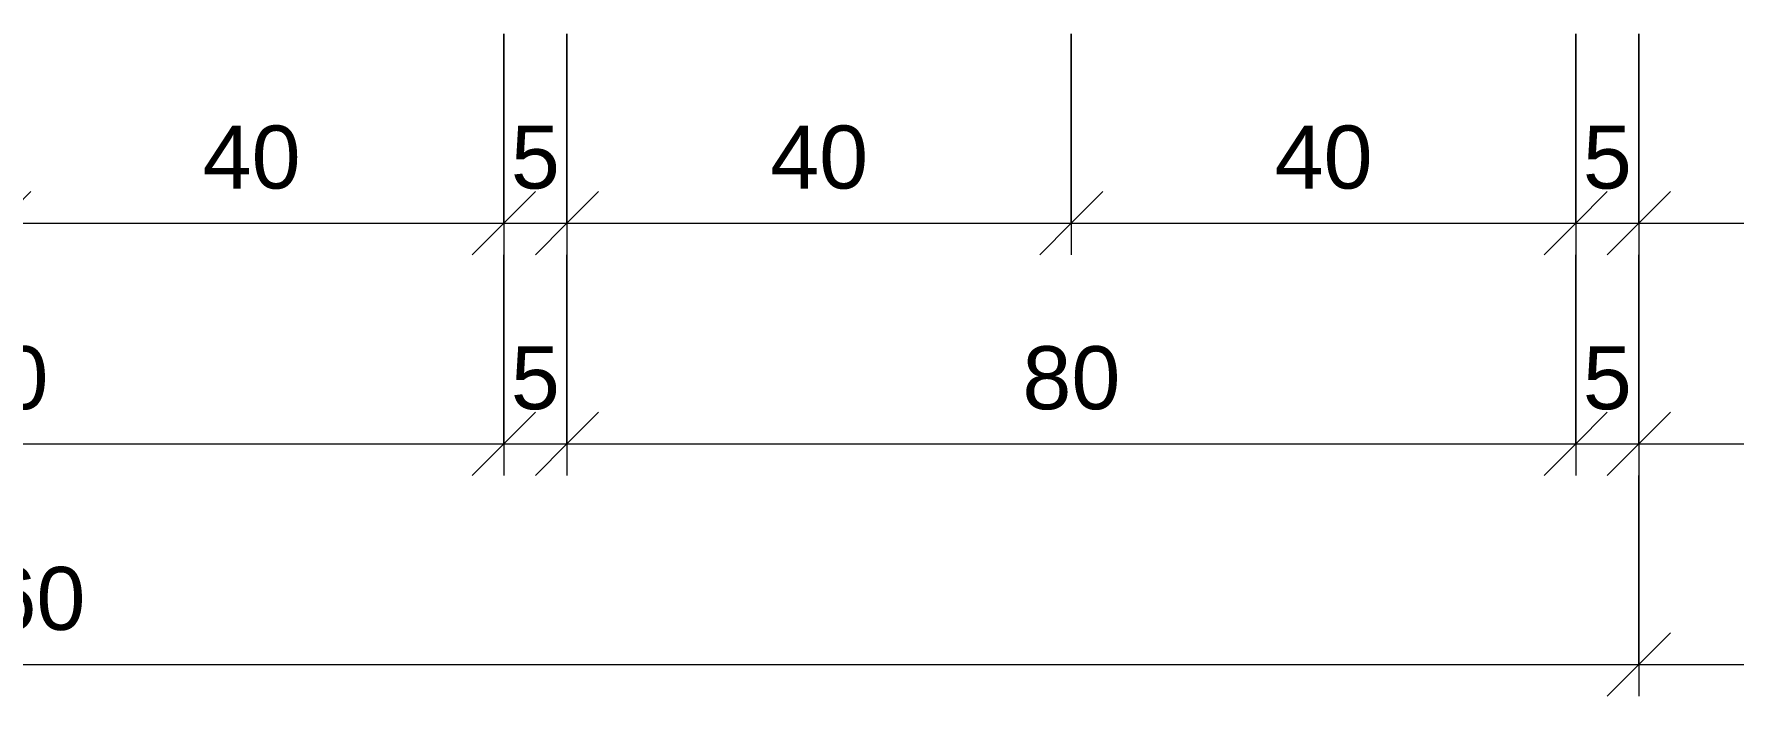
# Model space of a CAD drawing. Header units: millimetres. Extents: x 13463 to 25661, y -8446 to 5210.
# Drawn here: x 15217 to 16564, y -373 to 152 of the extents above; entities that cross this region are included whole.
import ezdxf

# ---------------------------------------------------------------- set-up
doc = ezdxf.new("R2010")
doc.units = ezdxf.units.MM
doc.layers.add('A-ANNO-DIMS', color=211, linetype='Continuous', lineweight=9)
doc.layers.add('A-ANNO-DIMS-25', color=211, linetype='Continuous', lineweight=9)
doc.styles.add('@Arial Unicode MS', font='ARIALUNI.TTF', dxfattribs={"height": 50})
doc.dimstyles.new('CRT_-__Metros_-_Linha_de_chamada_3_5_mm', dxfattribs={"dimscale": 304.8, "dimtxt": 50.292243, "dimasz": 0.164042, "dimexe": 0.082021, "dimexo": 0.0625, "dimgap": 0.04101, "dimtad": 1, "dimdec": 0, "dimlfac": 0.1, "dimdsep": 46, "dimtxsty": '@Arial Unicode MS', "dimblk1": 'OBLIQUE', "dimblk2": 'OBLIQUE', "dimsah": 1, "dimcen": 0.09, "dimdle": 0.082021, "dimazin": 0, "dimtfac": 1, "dimtdec": 4, "dimtix": 1, "dimtmove": 0, "dimatfit": 3, "dimfxl": 0.492126, "dimfxlon": 1, "dimtvp": 1, "dimtolj": 1, "dimtzin": 0, "dimarcsym": 2})
doc.dimstyles.new('CRT_-__Metros_-_Linha_de_chamada_3_5_mm_1', dxfattribs={"dimscale": 304.8, "dimtxt": 50.292243, "dimasz": 0.164042, "dimexe": 0.082021, "dimexo": 0.0625, "dimgap": 0.04101, "dimtad": 1, "dimlfac": 0.001, "dimrnd": 0.01, "dimzin": 0, "dimdsep": 46, "dimtxsty": '@Arial Unicode MS', "dimblk1": 'OBLIQUE', "dimblk2": 'OBLIQUE', "dimsah": 1, "dimcen": 0.09, "dimdle": 0.082021, "dimazin": 0, "dimtfac": 1, "dimtdec": 4, "dimtix": 1, "dimtmove": 0, "dimatfit": 3, "dimfxl": 0.492126, "dimfxlon": 1, "dimtvp": 1, "dimtolj": 1, "dimtzin": 0, "dimarcsym": 2})

# ---------------------------------------------------------------- blocks, each defined once
blk = doc.blocks.new('DIMBLOCK6-VISTA FRONTAL BANCADA CHURRASQUEIRA')
at = {"layer": 'A-ANNO-DIMS-25'}
for p, q in [((15189.7, 152.1), (15189.7, -22.9)), ((15189.7, 2.1), (15189.7, 152.1)), ((15589.7, 152.1), (15589.7, -22.9)), ((15589.7, 2.1), (15589.7, 152.1)), ((15189.7, 2.1), (15589.7, 2.1))]:
    blk.add_line(p, q, dxfattribs=at)
at = {"layer": 'A-ANNO-DIMS-25', "lineweight": 18}
for p, q in [((15189.7, 2.1), (15214.7, 27.1)), ((15589.7, 2.1), (15614.7, 27.1)), ((15189.7, 2.1), (15164.7, -22.9)), ((15589.7, 2.1), (15564.7, -22.9))]:
    blk.add_line(p, q, dxfattribs=at)
at = {"layer": 'A-ANNO-DIMS-25', "color": 0, "insert": (15350.9, 79.5), "char_height": 50, "width": 92.937, "attachment_point": 1, "line_spacing_factor": 1.117605, "style": '@Arial Unicode MS'}
blk.add_mtext('40', dxfattribs=at)
blk = doc.blocks.new('_Oblique')
at = {"color": 0, "linetype": 'ByBlock', "lineweight": -2}
blk.add_line((-0.5, -0.5), (0.5, 0.5), dxfattribs=at)
blk = doc.blocks.new('DIMBLOCK7-VISTA FRONTAL BANCADA CHURRASQUEIRA')
at = {"layer": 'A-ANNO-DIMS-25'}
for p, q in [((15589.7, 152.1), (15589.7, -22.9)), ((15589.7, 2.1), (15589.7, 152.1)), ((15639.7, 152.1), (15639.7, -22.9)), ((15639.7, 2.1), (15639.7, 152.1)), ((15589.7, 2.1), (15639.7, 2.1))]:
    blk.add_line(p, q, dxfattribs=at)
at = {"layer": 'A-ANNO-DIMS-25', "lineweight": 18}
for p, q in [((15589.7, 2.1), (15614.7, 27.1)), ((15639.7, 2.1), (15664.7, 27.1)), ((15589.7, 2.1), (15564.7, -22.9)), ((15639.7, 2.1), (15614.7, -22.9))]:
    blk.add_line(p, q, dxfattribs=at)
at = {"layer": 'A-ANNO-DIMS-25', "color": 0, "insert": (15595.3, 79.5), "char_height": 50, "width": 46.468, "attachment_point": 1, "line_spacing_factor": 1.117605, "style": '@Arial Unicode MS'}
blk.add_mtext('5', dxfattribs=at)
blk = doc.blocks.new('DIMBLOCK8-VISTA FRONTAL BANCADA CHURRASQUEIRA')
at = {"layer": 'A-ANNO-DIMS-25'}
for p, q in [((15639.7, 152.1), (15639.7, -22.9)), ((15639.7, 2.1), (15639.7, 152.1)), ((16039.7, 152.1), (16039.7, -22.9)), ((16039.7, 2.1), (16039.7, 152.1)), ((15639.7, 2.1), (16039.7, 2.1))]:
    blk.add_line(p, q, dxfattribs=at)
at = {"layer": 'A-ANNO-DIMS-25', "lineweight": 18}
for p, q in [((15639.7, 2.1), (15664.7, 27.1)), ((16039.7, 2.1), (16064.7, 27.1)), ((15639.7, 2.1), (15614.7, -22.9)), ((16039.7, 2.1), (16014.7, -22.9))]:
    blk.add_line(p, q, dxfattribs=at)
at = {"layer": 'A-ANNO-DIMS-25', "color": 0, "insert": (15800.9, 79.5), "char_height": 50, "width": 92.937, "attachment_point": 1, "line_spacing_factor": 1.117605, "style": '@Arial Unicode MS'}
blk.add_mtext('40', dxfattribs=at)
blk = doc.blocks.new('DIMBLOCK9-VISTA FRONTAL BANCADA CHURRASQUEIRA')
at = {"layer": 'A-ANNO-DIMS-25'}
for p, q in [((16039.7, 152.1), (16039.7, -22.9)), ((16039.7, 2.1), (16039.7, 152.1)), ((16439.7, 152.1), (16439.7, -22.9)), ((16439.7, 2.1), (16439.7, 152.1)), ((16039.7, 2.1), (16439.7, 2.1))]:
    blk.add_line(p, q, dxfattribs=at)
at = {"layer": 'A-ANNO-DIMS-25', "lineweight": 18}
for p, q in [((16039.7, 2.1), (16064.7, 27.1)), ((16439.7, 2.1), (16464.7, 27.1)), ((16039.7, 2.1), (16014.7, -22.9)), ((16439.7, 2.1), (16414.7, -22.9))]:
    blk.add_line(p, q, dxfattribs=at)
at = {"layer": 'A-ANNO-DIMS-25', "color": 0, "insert": (16200.9, 79.5), "char_height": 50, "width": 92.937, "attachment_point": 1, "line_spacing_factor": 1.117605, "style": '@Arial Unicode MS'}
blk.add_mtext('40', dxfattribs=at)
blk = doc.blocks.new('DIMBLOCK10-VISTA FRONTAL BANCADA CHURRASQUEIRA')
at = {"layer": 'A-ANNO-DIMS-25'}
for p, q in [((16439.7, 152.1), (16439.7, -22.9)), ((16439.7, 2.1), (16439.7, 152.1)), ((16489.7, 152.1), (16489.7, -22.9)), ((16489.7, 2.1), (16489.7, 152.1)), ((16439.7, 2.1), (16489.7, 2.1))]:
    blk.add_line(p, q, dxfattribs=at)
at = {"layer": 'A-ANNO-DIMS-25', "lineweight": 18}
for p, q in [((16439.7, 2.1), (16464.7, 27.1)), ((16489.7, 2.1), (16514.7, 27.1)), ((16439.7, 2.1), (16414.7, -22.9)), ((16489.7, 2.1), (16464.7, -22.9))]:
    blk.add_line(p, q, dxfattribs=at)
at = {"layer": 'A-ANNO-DIMS-25', "color": 0, "insert": (16445.3, 79.5), "char_height": 50, "width": 46.468, "attachment_point": 1, "line_spacing_factor": 1.117605, "style": '@Arial Unicode MS'}
blk.add_mtext('5', dxfattribs=at)
blk = doc.blocks.new('DIMBLOCK11-VISTA FRONTAL BANCADA CHURRASQUEIRA')
at = {"layer": 'A-ANNO-DIMS-25'}
for p, q in [((16489.7, 152.1), (16489.7, -22.9)), ((16489.7, 2.1), (16489.7, 152.1)), ((17289.7, 152.1), (17289.7, -22.9)), ((17289.7, 2.1), (17289.7, 152.1)), ((16489.7, 2.1), (17289.7, 2.1))]:
    blk.add_line(p, q, dxfattribs=at)
at = {"layer": 'A-ANNO-DIMS-25', "lineweight": 18}
for p, q in [((16489.7, 2.1), (16514.7, 27.1)), ((17289.7, 2.1), (17314.7, 27.1)), ((16489.7, 2.1), (16464.7, -22.9)), ((17289.7, 2.1), (17264.7, -22.9))]:
    blk.add_line(p, q, dxfattribs=at)
at = {"layer": 'A-ANNO-DIMS-25', "color": 0, "insert": (16850.9, 79.5), "char_height": 50, "width": 92.937, "attachment_point": 1, "line_spacing_factor": 1.117605, "style": '@Arial Unicode MS'}
blk.add_mtext('80', dxfattribs=at)
blk = doc.blocks.new('DIMBLOCK18-VISTA FRONTAL BANCADA CHURRASQUEIRA')
at = {"layer": 'A-ANNO-DIMS-25'}
for p, q in [((14789.7, -22.9), (14789.7, -197.9)), ((14789.7, -172.9), (14789.7, -22.9)), ((15589.7, -22.9), (15589.7, -197.9)), ((15589.7, -172.9), (15589.7, -22.9)), ((14789.7, -172.9), (15589.7, -172.9))]:
    blk.add_line(p, q, dxfattribs=at)
at = {"layer": 'A-ANNO-DIMS-25', "lineweight": 18}
for p, q in [((14789.7, -172.9), (14814.7, -147.9)), ((15589.7, -172.9), (15614.7, -147.9)), ((14789.7, -172.9), (14764.7, -197.9)), ((15589.7, -172.9), (15564.7, -197.9))]:
    blk.add_line(p, q, dxfattribs=at)
at = {"layer": 'A-ANNO-DIMS-25', "color": 0, "insert": (15150.9, -95.5), "char_height": 50, "width": 92.937, "attachment_point": 1, "line_spacing_factor": 1.117605, "style": '@Arial Unicode MS'}
blk.add_mtext('80', dxfattribs=at)
blk = doc.blocks.new('DIMBLOCK19-VISTA FRONTAL BANCADA CHURRASQUEIRA')
at = {"layer": 'A-ANNO-DIMS-25'}
for p, q in [((15589.7, -22.9), (15589.7, -197.9)), ((15589.7, -172.9), (15589.7, -22.9)), ((15639.7, -22.9), (15639.7, -197.9)), ((15639.7, -172.9), (15639.7, -22.9)), ((15589.7, -172.9), (15639.7, -172.9))]:
    blk.add_line(p, q, dxfattribs=at)
at = {"layer": 'A-ANNO-DIMS-25', "lineweight": 18}
for p, q in [((15589.7, -172.9), (15614.7, -147.9)), ((15639.7, -172.9), (15664.7, -147.9)), ((15589.7, -172.9), (15564.7, -197.9)), ((15639.7, -172.9), (15614.7, -197.9))]:
    blk.add_line(p, q, dxfattribs=at)
at = {"layer": 'A-ANNO-DIMS-25', "color": 0, "insert": (15595.3, -95.5), "char_height": 50, "width": 46.468, "attachment_point": 1, "line_spacing_factor": 1.117605, "style": '@Arial Unicode MS'}
blk.add_mtext('5', dxfattribs=at)
blk = doc.blocks.new('DIMBLOCK20-VISTA FRONTAL BANCADA CHURRASQUEIRA')
at = {"layer": 'A-ANNO-DIMS-25'}
for p, q in [((15639.7, -22.9), (15639.7, -197.9)), ((15639.7, -172.9), (15639.7, -22.9)), ((16439.7, -22.9), (16439.7, -197.9)), ((16439.7, -172.9), (16439.7, -22.9)), ((15639.7, -172.9), (16439.7, -172.9))]:
    blk.add_line(p, q, dxfattribs=at)
at = {"layer": 'A-ANNO-DIMS-25', "lineweight": 18}
for p, q in [((15639.7, -172.9), (15664.7, -147.9)), ((16439.7, -172.9), (16464.7, -147.9)), ((15639.7, -172.9), (15614.7, -197.9)), ((16439.7, -172.9), (16414.7, -197.9))]:
    blk.add_line(p, q, dxfattribs=at)
at = {"layer": 'A-ANNO-DIMS-25', "color": 0, "insert": (16000.9, -95.5), "char_height": 50, "width": 92.937, "attachment_point": 1, "line_spacing_factor": 1.117605, "style": '@Arial Unicode MS'}
blk.add_mtext('80', dxfattribs=at)
blk = doc.blocks.new('DIMBLOCK21-VISTA FRONTAL BANCADA CHURRASQUEIRA')
at = {"layer": 'A-ANNO-DIMS-25'}
for p, q in [((16439.7, -22.9), (16439.7, -197.9)), ((16439.7, -172.9), (16439.7, -22.9)), ((16489.7, -22.9), (16489.7, -197.9)), ((16489.7, -172.9), (16489.7, -22.9)), ((16439.7, -172.9), (16489.7, -172.9))]:
    blk.add_line(p, q, dxfattribs=at)
at = {"layer": 'A-ANNO-DIMS-25', "lineweight": 18}
for p, q in [((16439.7, -172.9), (16464.7, -147.9)), ((16489.7, -172.9), (16514.7, -147.9)), ((16439.7, -172.9), (16414.7, -197.9)), ((16489.7, -172.9), (16464.7, -197.9))]:
    blk.add_line(p, q, dxfattribs=at)
at = {"layer": 'A-ANNO-DIMS-25', "color": 0, "insert": (16445.3, -95.5), "char_height": 50, "width": 46.468, "attachment_point": 1, "line_spacing_factor": 1.117605, "style": '@Arial Unicode MS'}
blk.add_mtext('5', dxfattribs=at)
blk = doc.blocks.new('DIMBLOCK22-VISTA FRONTAL BANCADA CHURRASQUEIRA')
at = {"layer": 'A-ANNO-DIMS-25'}
for p, q in [((16489.7, -22.9), (16489.7, -197.9)), ((16489.7, -172.9), (16489.7, -22.9)), ((19319.7, -22.9), (19319.7, -197.9)), ((19319.7, -172.9), (19319.7, -22.9)), ((16489.7, -172.9), (19344.7, -172.9))]:
    blk.add_line(p, q, dxfattribs=at)
at = {"layer": 'A-ANNO-DIMS-25', "lineweight": 18}
for p, q in [((16489.7, -172.9), (16514.7, -147.9)), ((19319.7, -172.9), (19344.7, -147.9)), ((16489.7, -172.9), (16464.7, -197.9)), ((19319.7, -172.9), (19294.7, -197.9))]:
    blk.add_line(p, q, dxfattribs=at)
at = {"layer": 'A-ANNO-DIMS-25', "color": 0, "insert": (17837, -95.5), "char_height": 50, "width": 162.337, "attachment_point": 1, "line_spacing_factor": 1.117605, "style": '@Arial Unicode MS'}
blk.add_mtext('2,83', dxfattribs=at)
blk = doc.blocks.new('DIMBLOCK23-VISTA FRONTAL BANCADA CHURRASQUEIRA')
at = {"layer": 'A-ANNO-DIMS-25'}
for p, q in [((13889.7, -197.9), (13889.7, -372.9)), ((13889.7, -347.9), (13889.7, -197.9)), ((16489.7, -197.9), (16489.7, -372.9)), ((16489.7, -347.9), (16489.7, -197.9)), ((13864.7, -347.9), (16489.7, -347.9))]:
    blk.add_line(p, q, dxfattribs=at)
at = {"layer": 'A-ANNO-DIMS-25', "lineweight": 18}
for p, q in [((13889.7, -347.9), (13914.7, -322.9)), ((16489.7, -347.9), (16514.7, -322.9)), ((13889.7, -347.9), (13864.7, -372.9)), ((16489.7, -347.9), (16464.7, -372.9))]:
    blk.add_line(p, q, dxfattribs=at)
at = {"layer": 'A-ANNO-DIMS-25', "color": 0, "insert": (15122, -270.5), "char_height": 50, "width": 162.337, "attachment_point": 1, "line_spacing_factor": 1.117605, "style": '@Arial Unicode MS'}
blk.add_mtext('2,60', dxfattribs=at)
blk = doc.blocks.new('DIMBLOCK24-VISTA FRONTAL BANCADA CHURRASQUEIRA')
at = {"layer": 'A-ANNO-DIMS-25'}
for p, q in [((16489.7, -197.9), (16489.7, -372.9)), ((16489.7, -347.9), (16489.7, -197.9)), ((19319.7, -197.9), (19319.7, -372.9)), ((19319.7, -347.9), (19319.7, -197.9)), ((16489.7, -347.9), (19344.7, -347.9))]:
    blk.add_line(p, q, dxfattribs=at)
at = {"layer": 'A-ANNO-DIMS-25', "lineweight": 18}
for p, q in [((16489.7, -347.9), (16514.7, -322.9)), ((19319.7, -347.9), (19344.7, -322.9)), ((16489.7, -347.9), (16464.7, -372.9)), ((19319.7, -347.9), (19294.7, -372.9))]:
    blk.add_line(p, q, dxfattribs=at)
at = {"layer": 'A-ANNO-DIMS-25', "color": 0, "insert": (17837, -270.5), "char_height": 50, "width": 162.337, "attachment_point": 1, "line_spacing_factor": 1.117605, "style": '@Arial Unicode MS'}
blk.add_mtext('2,83', dxfattribs=at)

msp = doc.modelspace()

# ---------------------------------------------------------------- dimensions: what is measured, and where the dimension line sits
at = {"layer": 'A-ANNO-DIMS'}
for base, p1, p2, dimstyle, override, picture, middle in [((15589.651, 2.108), (15189.651, 152.108), (15589.651, 152.108), 'CRT_-__Metros_-_Linha_de_chamada_3_5_mm', {"dimpost": '<>', "dimfxl": 400}, 'DIMBLOCK6-VISTA FRONTAL BANCADA CHURRASQUEIRA', (15389.651, 40.154)), ((15639.651, 2.108), (15589.651, 152.108), (15639.651, 152.108), 'CRT_-__Metros_-_Linha_de_chamada_3_5_mm', {"dimpost": '<>', "dimfxl": 50}, 'DIMBLOCK7-VISTA FRONTAL BANCADA CHURRASQUEIRA', (15614.651, 40.034)), ((16039.651, 2.108), (15639.651, 152.108), (16039.651, 152.108), 'CRT_-__Metros_-_Linha_de_chamada_3_5_mm', {"dimpost": '<>', "dimfxl": 400}, 'DIMBLOCK8-VISTA FRONTAL BANCADA CHURRASQUEIRA', (15839.651, 40.154)), ((16439.651, 2.108), (16039.651, 152.108), (16439.651, 152.108), 'CRT_-__Metros_-_Linha_de_chamada_3_5_mm', {"dimpost": '<>', "dimfxl": 400}, 'DIMBLOCK9-VISTA FRONTAL BANCADA CHURRASQUEIRA', (16239.651, 40.154)), ((16489.651, 2.108), (16439.651, 152.108), (16489.651, 152.108), 'CRT_-__Metros_-_Linha_de_chamada_3_5_mm', {"dimpost": '<>', "dimfxl": 50}, 'DIMBLOCK10-VISTA FRONTAL BANCADA CHURRASQUEIRA', (16464.651, 40.034)), ((17289.651, 2.108), (16489.651, 152.108), (17289.651, 152.108), 'CRT_-__Metros_-_Linha_de_chamada_3_5_mm', {"dimpost": '<>', "dimfxl": 800}, 'DIMBLOCK11-VISTA FRONTAL BANCADA CHURRASQUEIRA', (16889.651, 40.154)), ((15589.651, -172.892), (14789.651, -22.892), (15589.651, -22.892), 'CRT_-__Metros_-_Linha_de_chamada_3_5_mm', {"dimpost": '<>', "dimfxl": 800}, 'DIMBLOCK18-VISTA FRONTAL BANCADA CHURRASQUEIRA', (15189.651, -134.846)), ((15639.651, -172.892), (15589.651, -22.892), (15639.651, -22.892), 'CRT_-__Metros_-_Linha_de_chamada_3_5_mm', {"dimpost": '<>', "dimfxl": 50}, 'DIMBLOCK19-VISTA FRONTAL BANCADA CHURRASQUEIRA', (15614.651, -134.966)), ((16439.651, -172.892), (15639.651, -22.892), (16439.651, -22.892), 'CRT_-__Metros_-_Linha_de_chamada_3_5_mm', {"dimpost": '<>', "dimfxl": 800}, 'DIMBLOCK20-VISTA FRONTAL BANCADA CHURRASQUEIRA', (16039.651, -134.846)), ((16489.651, -172.892), (16439.651, -22.892), (16489.651, -22.892), 'CRT_-__Metros_-_Linha_de_chamada_3_5_mm', {"dimpost": '<>', "dimfxl": 50}, 'DIMBLOCK21-VISTA FRONTAL BANCADA CHURRASQUEIRA', (16464.651, -134.966)), ((19319.651, -172.892), (16489.651, -22.892), (19319.651, -22.892), 'CRT_-__Metros_-_Linha_de_chamada_3_5_mm_1', {"dimpost": '<>', "dimfxl": 2830}, 'DIMBLOCK22-VISTA FRONTAL BANCADA CHURRASQUEIRA', (17904.651, -134.846)), ((16489.651, -347.892), (13889.651, -197.892), (16489.651, -197.892), 'CRT_-__Metros_-_Linha_de_chamada_3_5_mm_1', {"dimpost": '<>', "dimfxl": 2600}, 'DIMBLOCK23-VISTA FRONTAL BANCADA CHURRASQUEIRA', (15189.651, -309.846)), ((19319.651, -347.892), (16489.651, -197.892), (19319.651, -197.892), 'CRT_-__Metros_-_Linha_de_chamada_3_5_mm_1', {"dimpost": '<>', "dimfxl": 2830}, 'DIMBLOCK24-VISTA FRONTAL BANCADA CHURRASQUEIRA', (17904.651, -309.846))]:
    dim = msp.add_linear_dim(base=base, p1=p1, p2=p2, dimstyle=dimstyle, override=override, dxfattribs=at)
    dim.commit()
    dim.dimension.update_dxf_attribs({"geometry": picture, "text_midpoint": middle})

doc.saveas('drawing.dxf')
